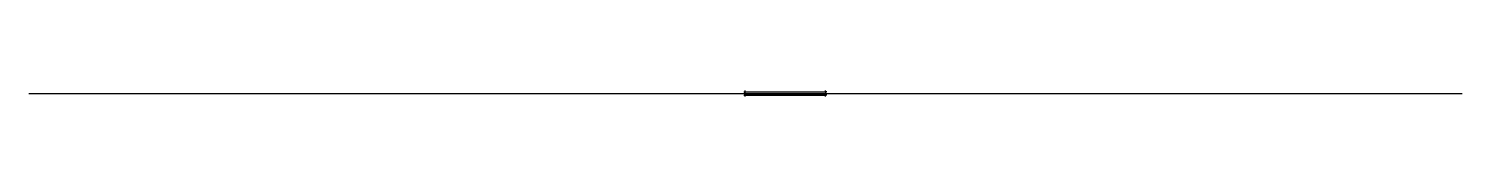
# Model space of a CAD drawing. Units: millimetres at full size, sheet at 1:100. Extents: x -15551 to 15061, y -3555 to -3425.
import ezdxf

# ---------------------------------------------------------------- set-up
doc = ezdxf.new("R2010")
doc.units = ezdxf.units.MM
doc.header["$LTSCALE"] = 100
doc.layers.add('0-0', color=7, linetype='Continuous')

msp = doc.modelspace()

# ---------------------------------------------------------------- linework, layer by layer
at = {"layer": '0-0'}
for p, q in [((-15551, -3489.8), (15061.2, -3489.8)), ((-279.9, -3454.8), (-244.9, -3454.8)), ((-259.9, -3524.8), (-259.9, -3454.8)), ((-254.9, -3454.8), (-254.9, -3424.8)), ((-254.9, -3554.8), (-254.9, -3524.8)), ((-244.9, -3454.8), (1455.1, -3454.8)), ((-244.9, -3501.8), (1455.1, -3501.8)), ((-244.9, -3524.8), (1455.1, -3524.8)), ((1490.1, -3454.8), (1455.1, -3454.8)), ((1465.1, -3454.8), (1465.1, -3424.8)), ((1465.1, -3554.8), (1465.1, -3524.8)), ((1470.1, -3524.8), (1470.1, -3454.8))]:
    msp.add_line(p, q, dxfattribs=at)
for points in [[(-279.9, -3524.8), (-244.9, -3524.8), (-244.9, -3489.8), (-259.9, -3489.8)], [(1490.1, -3524.8), (1455.1, -3524.8), (1455.1, -3489.8), (1470.1, -3489.8)]]:
    msp.add_lwpolyline(points, dxfattribs=at)

doc.saveas('drawing.dxf')
